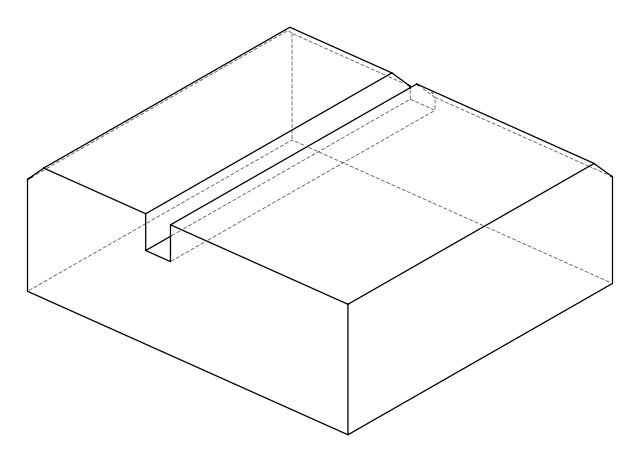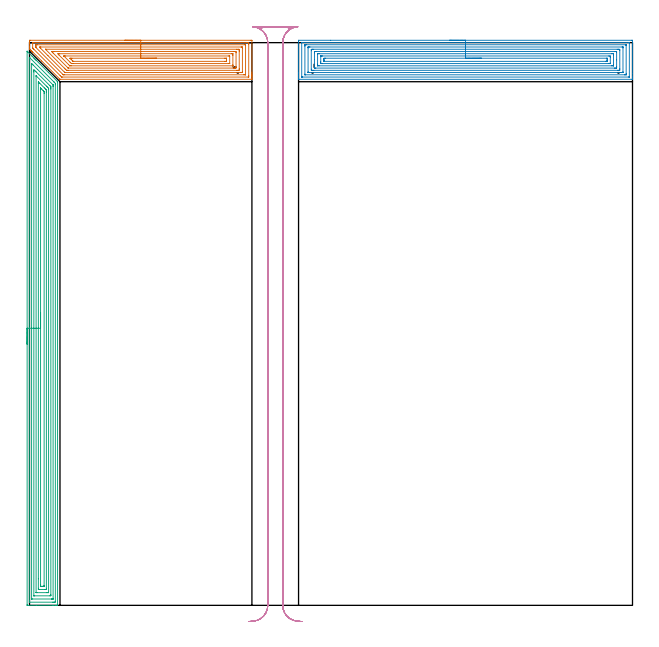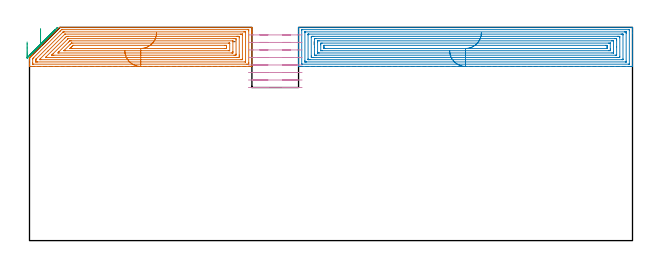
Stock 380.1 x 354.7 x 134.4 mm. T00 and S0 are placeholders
(PLAN: 4 operations, 1 tool changes, 57.7 min)
(1 AREA_MILL | FG_CHAMFER_SURFACE | UGT0205_001 | 9.95 min | 44862 mm3)
(2 AREA_MILL_1 | FG_CHAMFER_SURFACE_1 | UGT0205_001 | 15.55 min | 66196 mm3)
(3 AREA_MILL_2 | FG_CHAMFER_SURFACE_2 | UGT0205_001 | 19.39 min | 62081 mm3)
(4 MILL_RECTANGULAR_SLOT | SLOT_RECTANGULAR | UGT0201_094 | Follow Part, ap 5, ae 75% | 12.86 min | 390245 mm3)
(TOOL UGT0205_001 | Chamfer Mill 20 x 3 x 45 deg. | D20 FL50 Z2)
(TOOL UGT0201_094 | End mill 20 mm | D20 FL38 Z4)
(OP 1 AREA_MILL)
G17 G21 G94 G90
T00 M6
G54
G17 G0 G90 X60.1 Y356.2 S1061 M3
G43 Z144.4 H0
Z119.8
G94 G1 X60.138 Z118.928 F250.
X60.252 Z118.064
X60.441 Z117.212
X60.703 Z116.38
X61.037 Z115.574
X61.44 Z114.8
X61.908 Z114.064
X62.44 Z113.372
X63.029 Z112.729
X63.672 Z112.14
X64.364 Z111.608
X65.1 Z111.14
X65.874 Z110.737
X66.68 Z110.403
X67.512 Z110.141
X68.364 Z109.952
X69.228 Z109.838
X70.1 Z109.8
X139.612
X140.078 Y356.194 Z109.803
X140.19 Y356.191 Z109.806
X140.2 Y356.074 Z109.923
Y336.124 Z129.871
Y335.544 Z130.451
Y334.945 Z131.053
Y334.664 Z131.332
Y334.065 Z131.932
Y333.785 Z132.211
Y333.224 Z132.776
Y332.905 Z133.094
Y332.026 Z133.973
X140.199 Y331.87 Z134.129
X140.19 Y331.606 Z134.393
X140.058 Y331.6 Z134.4
X19.302
X19.205 Y331.604 Z134.39
X19.093 Y331.706 Z134.292
X7.717 Y343.082 Z122.917
X2.06 Y348.738 Z117.258
X1.924 Y348.874 Z117.123
X1.76 Y349.039 Z116.959
X1.62 Y349.178 Z116.818
X1.479 Y349.32 Z116.678
X1.326 Y349.473 Z116.525
X1.18 Y349.617 Z116.378
X1.033 Y349.766 Z116.232
X0.892 Y349.907 Z116.091
X0.741 Y350.057 Z115.938
X0.588 Y350.211 Z115.787
X0.458 Y350.341 Z115.656
X0.301 Y350.497 Z115.498
X0.142 Y350.658 Z115.34
X0.01 Y350.793 Z115.204
X0.004 Y350.853 Z115.145
X0. Y351.138 Z114.861
Y351.695 Z114.304
Y352.256 Z113.739
Y354.296 Z111.702
Y354.895 Z111.1
Y355.475 Z110.52
X0.004 Y355.775 Z110.221
X0.01 Y356.191 Z109.805
X0.162 Y356.194 Z109.803
X0.588 Y356.2 Z109.8
X70.1
Y354.786 Z111.214
X137.049
X137.83 Y354.785 Z111.215
X137.943 Y354.784 Z111.216
X138.173 Y354.779 Z111.221
X138.19 Y354.704 Z111.296
X138.196 Y354.533 Z111.467
X138.199 Y354.015 Z111.985
X138.2 Y353.65 Z112.35
X138.199 Y333.785 Z132.215
X138.198 Y333.421 Z132.579
X138.19 Y333.055 Z132.945
X138.186 Y333.02 Z132.98
X138.17 Y333.019 Z132.981
X138.123 Y333.016 Z132.984
X138.025 Y333.015 Z132.985
X137.83 Y333.014 Z132.986
X20.584 Y333.015 Z132.985
X20.389 Y333.016 Z132.984
X20.292 Y333.019 Z132.981
X20.247 Y333.021 Z132.979
X20.194 Y333.066 Z132.934
X19.466 Y333.785 Z132.215
X19.303 Y333.947 Z132.053
X2.753 Y350.497 Z115.503
X2.37 Y350.882 Z115.118
X2.128 Y351.133 Z114.867
X2.01 Y351.257 Z114.743
X2.007 Y351.377 Z114.623
X2.001 Y351.74 Z114.26
Y354.015 Z111.985
X2.002 Y354.379 Z111.621
X2.01 Y354.745 Z111.255
X2.014 Y354.78 Z111.22
X2.03 Y354.781 Z111.219
X2.077 Y354.784 Z111.216
X2.175 Y354.785 Z111.215
X2.37 Y354.786 Z111.214
X70.1
Y353.372 Z112.628
X135.809 Y353.371 Z112.629
X136.048 Y353.37 Z112.631
X136.127 Y353.368 Z112.632
X136.182 Y353.365 Z112.635
X136.19 Y353.286 Z112.714
X136.196 Y353.136 Z112.864
X136.199 Y352.986 Z113.014
Y334.664 Z131.336
X136.198 Y334.516 Z131.484
X136.192 Y334.464 Z131.536
X136.187 Y334.435 Z131.565
X136.166 Y334.434 Z131.566
X136.048 Y334.432 Z131.568
X135.395 Y334.429 Z131.571
X135.156
X21.976
X21.319 Y334.433 Z131.567
X21.298 Y334.435 Z131.565
X21.251 Y334.46 Z131.54
X21.139 Y334.564 Z131.436
X21.085 Y334.614 Z131.386
X4.152 Y351.548 Z114.452
X4.068 Y351.639 Z114.361
X4.027 Y351.684 Z114.316
X4.01 Y351.72 Z114.28
X4.007 Y351.805 Z114.195
X4.002 Y352.106 Z113.894
X4. Y352.256 Z113.744
Y352.407 Z113.593
X4.001 Y353.136 Z112.864
X4.002 Y353.284 Z112.716
X4.008 Y353.336 Z112.664
X4.013 Y353.365 Z112.635
X4.034 Y353.366 Z112.634
X4.152 Y353.369 Z112.631
X4.805 Y353.371 Z112.629
X5.044 Y353.372 Z112.628
X70.1
Y351.957 Z114.043
X133.374
X133.678 Y351.956 Z114.044
X134.09 Y351.952 Z114.048
X134.179 Y351.951 Z114.049
X134.19 Y351.793 Z114.207
X134.199 Y351.442 Z114.558
X134.2 Y351.377 Z114.623
Y336.423 Z129.577
X134.198 Y336.016 Z129.984
X134.195 Y335.914 Z130.086
X134.19 Y335.864 Z130.136
X134.185 Y335.849 Z130.151
X134.158 Y335.848 Z130.152
X133.96 Y335.845 Z130.155
X133.374 Y335.843 Z130.157
X133.071
X22.564
X22.418 Y335.845 Z130.155
X22.345 Y335.847 Z130.153
X22.313 Y335.849 Z130.151
X22.241 Y335.918 Z130.082
X21.976 Y336.174 Z129.826
X11.67 Y346.479 Z119.521
X6.826 Y351.324 Z114.676
X6.776 Y351.377 Z114.623
X6.245 Y351.95 Z114.05
X6.826 Y351.955 Z114.045
X7.13 Y351.957 Z114.043
X70.1
Y350.543 Z115.457
X130.654
X131.547 Y350.541 Z115.459
X131.592 Y350.539 Z115.461
X132.19 Y350.497 Z115.503
X132.198 Y349.898 Z116.102
X132.199 Y349.617 Z116.383
X132.2 Y349.017 Z116.983
X132.199 Y338.183 Z127.817
X132.196 Y337.586 Z128.414
X132.19 Y337.303 Z128.697
X131.635 Y337.261 Z128.739
X131.592 Y337.259 Z128.741
X130.747 Y337.257 Z128.743
X24.65
X23.802 Y337.26 Z128.74
X23.758 Y337.262 Z128.738
X23.307 Y337.303 Z128.697
X22.867 Y337.734 Z128.266
X22.416 Y338.183 Z127.817
X21.976 Y338.622 Z127.378
X10.391 Y350.209 Z115.791
X10.109 Y350.497 Z115.503
X10.078 Y350.531 Z115.469
X10.204 Y350.538 Z115.462
X10.297 Y350.542 Z115.458
X10.344 Y350.543 Z115.457
X10.391
X70.1
Y349.129 Z116.871
X128.918 Y349.128 Z116.872
X129.415 Y349.127 Z116.873
X129.809 Y349.123 Z116.877
X130.19 Y349.116 Z116.884
X130.195 Y348.738 Z117.262
X130.199 Y348.353 Z117.647
Y339.557 Z126.443
X130.196 Y339.062 Z126.938
X130.193 Y338.684 Z127.316
X129.809 Y338.678 Z127.322
X129.313 Y338.673 Z127.327
X128.918 Y338.672 Z127.328
X128.423 Y338.671 Z127.329
X24.65 Y338.672 Z127.328
X24.518 Y338.673 Z127.327
X24.413 Y338.676 Z127.324
X24.383 Y338.678 Z127.322
X24.363 Y338.694 Z127.306
X24.319 Y338.734 Z127.266
X23.986 Y339.062 Z126.938
X14.847 Y348.201 Z117.799
X14.312 Y348.738 Z117.262
X13.955 Y349.099 Z116.901
X13.941 Y349.122 Z116.878
X13.955 Y349.123 Z116.877
X14.452 Y349.128 Z116.872
X14.847 Y349.129 Z116.871
X15.342
X70.1
Y347.715 Z118.285
X127.281 Y347.714 Z118.286
X128.027 Y347.71 Z118.29
X128.179 Y347.708 Z118.292
X128.19 Y347.7 Z118.3
X128.197 Y347.691 Z118.309
X128.2 Y346.979 Z119.021
Y346.808 Z119.192
Y340.651 Z125.349
X128.197 Y340.48 Z125.52
X128.19 Y340.139 Z125.861
X128.181 Y340.091 Z125.909
X128.166 Y340.09 Z125.91
X128.12 Y340.087 Z125.913
X128.027 Y340.086 Z125.914
X127.881 Y340.085 Z125.915
X26.286 Y340.086 Z125.914
X25.541 Y340.091 Z125.909
X25.436 Y340.092 Z125.908
X25.41 Y340.099 Z125.901
X25.382 Y340.123 Z125.877
X25.325 Y340.176 Z125.824
X25.106 Y340.392 Z125.608
X24.675 Y340.821 Z125.179
X18.519 Y346.979 Z119.021
X18.411 Y347.088 Z118.912
X17.818 Y347.708 Z118.292
X18.411 Y347.713 Z118.287
X18.557 Y347.714 Z118.286
X70.1 Y347.715 Z118.285
Y346.301 Z119.7
X125.353 Y346.3
X126.042 Y346.299 Z119.701
X126.132 Y346.297 Z119.703
X126.148 Y346.294 Z119.706
X126.19 Y346.28 Z119.72
X126.199 Y346.144 Z119.856
Y341.597 Z124.403
X126.197 Y341.544 Z124.456
X126.194 Y341.519 Z124.481
X126.192 Y341.511 Z124.489
X126.168 Y341.507 Z124.493
X125.762 Y341.502 Z124.498
X125.557 Y341.5 Z124.5
X27.323
X26.634 Y341.501 Z124.499
X26.535 Y341.504 Z124.496
X26.486 Y341.506 Z124.494
X26.432 Y341.522 Z124.478
X26.25 Y341.701 Z124.299
X25.541 Y342.406 Z123.594
X21.976 Y345.971 Z120.029
X21.85 Y346.099 Z119.901
X21.729 Y346.228 Z119.772
X21.667 Y346.294 Z119.706
X21.705 Y346.297 Z119.703
X21.774 Y346.299 Z119.701
X21.976 Y346.3 Z119.7
X22.663
X70.1 Y346.301
Y344.886 Z121.114
X123.017
X123.571 Y344.885 Z121.115
X123.912 Y344.883 Z121.117
X124.174 Y344.879 Z121.121
X124.19 Y344.87 Z121.13
X124.194 Y344.834 Z121.166
X124.197 Y344.756 Z121.244
X124.2 Y344.599 Z121.401
X124.199 Y343.46 Z122.54
X124.197 Y343.15 Z122.85
X124.193 Y342.995 Z123.005
X124.19 Y342.924 Z123.076
X124.118 Y342.921 Z123.079
X123.571 Y342.916 Z123.084
X123.233 Y342.914 Z123.086
X27.876
X27.6 Y342.916 Z123.084
X27.532 Y342.918 Z123.082
X27.501 Y342.92 Z123.08
X27.462 Y342.946 Z123.054
X27.323 Y343.077 Z122.923
X26.937 Y343.46 Z122.54
X26.432 Y343.964 Z122.036
X26.057 Y344.34 Z121.66
X25.541 Y344.86 Z121.14
X25.53 Y344.877 Z121.123
X25.541 Y344.879 Z121.121
X25.881 Y344.883 Z121.117
X26.432 Y344.886 Z121.114
X26.77
X70.1
X70.972 Z121.152
X71.836 Z121.266
X72.688 Z121.454
X73.52 Z121.717
X74.326 Z122.051
X75.1 Z122.453
X75.836 Z122.922
X76.528 Z123.453
X77.171 Z124.043
X77.76 Z124.686
X78.292 Z125.378
X78.76 Z126.114
X79.163 Z126.888
X79.497 Z127.694
X79.759 Z128.526
X79.948 Z129.377
X80.062 Z130.242
X80.1 Z131.114
G0 Z144.4
M5
M2
(OP 2 AREA_MILL_1)
G17 G21 G94 G90
T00 M6
G54
G17 G0 G90 X264.85 Y356.2 S1061 M3
G43 Z144.4 H0
Z119.8
G94 G1 X264.888 Z118.928 F250.
X265.002 Z118.064
X265.191 Z117.212
X265.453 Z116.38
X265.787 Z115.574
X266.19 Z114.8
X266.658 Z114.064
X267.19 Z113.372
X267.779 Z112.729
X268.422 Z112.14
X269.114 Z111.608
X269.85 Z111.14
X270.624 Z110.737
X271.43 Z110.403
X272.262 Z110.141
X273.114 Z109.952
X273.978 Z109.838
X274.85 Z109.8
X379.47
X379.936 Y356.196 Z109.802
X380.09 Y356.192 Z109.806
X380.1 Y356.035 Z109.963
Y335.284 Z130.712
Y332.905 Z133.09
Y331.947 Z134.052
X380.09 Y331.602 Z134.389
X379.917 Y331.6 Z134.4
X169.783
X169.61 Y331.603 Z134.389
X169.6 Y331.948 Z134.052
Y332.186 Z133.813
Y332.905 Z133.09
Y334.144 Z131.853
Y335.544 Z130.452
Y355.775 Z110.223
X169.602 Y356.037 Z109.961
X169.61 Y356.192 Z109.806
X169.767 Y356.199 Z109.799
X189.846 Y356.2 Z109.8
X274.85
Y354.786 Z111.214
X377.793
X378.052 Y354.783 Z111.217
X378.083 Y354.781 Z111.219
X378.09 Y354.779 Z111.221
X378.094 Y354.77 Z111.23
X378.098 Y354.733 Z111.267
X378.1 Y354.698 Z111.302
Y354.484 Z111.516
X378.099 Y333.236 Z132.764
X378.097 Y333.127 Z132.873
X378.092 Y333.054 Z132.946
X378.088 Y333.021 Z132.979
X377.571 Y333.015 Z132.985
X171.907 Y333.014 Z132.986
X171.648 Y333.017 Z132.983
X171.617 Y333.019 Z132.981
X171.61 Y333.021 Z132.979
X171.606 Y333.03 Z132.97
X171.602 Y333.067 Z132.933
X171.601 Y333.102 Z132.898
X171.6 Y333.316 Z132.684
X171.601 Y354.564 Z111.436
X171.603 Y354.673 Z111.327
X171.608 Y354.746 Z111.254
X171.612 Y354.779 Z111.221
X172.129 Y354.786 Z111.214
X274.85
Y353.372 Z112.628
X375.893 Y353.371 Z112.629
X375.973
X376.037 Y353.368 Z112.632
X376.077 Y353.365 Z112.635
X376.09 Y353.361 Z112.639
X376.092 Y353.338 Z112.662
X376.097 Y353.136 Z112.864
X376.1 Y352.933 Z113.067
Y335.341 Z130.659
X376.098 Y334.664 Z131.336
X376.095 Y334.466 Z131.534
X376.09 Y334.438 Z131.562
X376.071 Y334.435 Z131.565
X376.013 Y334.432 Z131.568
X375.893 Y334.43 Z131.57
X375.239 Y334.429 Z131.571
X374.999 Y334.428 Z131.572
X173.807 Y334.429 Z131.571
X173.727
X173.663 Y334.432 Z131.568
X173.623 Y334.435 Z131.565
X173.61 Y334.439 Z131.561
X173.608 Y334.462 Z131.538
X173.603 Y334.664 Z131.336
X173.6 Y334.867 Z131.133
Y352.459 Z113.541
X173.602 Y353.136 Z112.864
X173.605 Y353.334 Z112.666
X173.61 Y353.362 Z112.638
X173.629 Y353.365 Z112.635
X173.687 Y353.368 Z112.632
X173.807 Y353.37 Z112.63
X174.461 Y353.372 Z112.628
X174.701
X274.85
Y351.957 Z114.043
X373.515
X373.953 Y351.955 Z114.045
X374.041 Y351.953 Z114.047
X374.079 Y351.951 Z114.049
X374.09 Y351.945 Z114.055
X374.093 Y351.922 Z114.078
X374.096 Y351.814 Z114.186
X374.1 Y351.382 Z114.618
Y336.429 Z129.571
X374.096 Y335.986 Z130.014
X374.092 Y335.877 Z130.123
X374.091 Y335.855 Z130.145
X374.068 Y335.85 Z130.15
X373.998 Y335.847 Z130.153
X373.8 Y335.844 Z130.156
X373.211 Y335.843 Z130.157
X372.907
X176.185
X175.747 Y335.845 Z130.155
X175.659 Y335.847 Z130.153
X175.621 Y335.849 Z130.151
X175.61 Y335.855 Z130.145
X175.607 Y335.879 Z130.121
X175.604 Y335.986 Z130.014
X175.6 Y336.418 Z129.582
Y351.372 Z114.628
X175.604 Y351.814 Z114.186
X175.607 Y351.923 Z114.077
X175.609 Y351.945 Z114.055
X175.632 Y351.95 Z114.05
X175.702 Y351.953 Z114.047
X175.9 Y351.956 Z114.044
X176.489 Y351.957 Z114.043
X176.793
X274.85
Y350.543 Z115.457
X370.481
X371.378 Y350.541 Z115.459
X371.423 Y350.539 Z115.461
X372.09 Y350.497 Z115.503
X372.099 Y349.832 Z116.168
Y338.183 Z127.817
X372.096 Y337.52 Z128.48
X372.09 Y337.303 Z128.697
X371.466 Y337.26 Z128.74
X371.423 Y337.259 Z128.741
X370.575 Y337.257 Z128.743
X179.219
X178.322 Y337.259 Z128.741
X178.277 Y337.261 Z128.739
X177.61 Y337.303 Z128.697
X177.601 Y337.968 Z128.032
Y349.617 Z116.383
X177.604 Y350.28 Z115.72
X177.61 Y350.497 Z115.503
X178.234 Y350.54 Z115.46
X178.277 Y350.541 Z115.459
X179.125 Y350.543 Z115.457
X274.85
Y349.129 Z116.871
X369.237
X369.634 Y349.127 Z116.873
X370.031 Y349.124 Z116.876
X370.077 Y349.122 Z116.878
X370.09 Y349.093 Z116.907
X370.095 Y349.013 Z116.987
X370.099 Y348.891 Z117.109
X370.1 Y343.882 Z122.118
Y339.484 Z126.516
X370.098 Y339.062 Z126.938
X370.095 Y338.833 Z127.167
X370.09 Y338.719 Z127.281
X370.08 Y338.678 Z127.322
X370.027 Y338.675 Z127.325
X369.634 Y338.673 Z127.327
X369.137 Y338.671 Z127.329
X368.74
X180.463
X180.066 Y338.673 Z127.327
X179.669 Y338.676 Z127.324
X179.623 Y338.678 Z127.322
X179.61 Y338.707 Z127.293
X179.605 Y338.787 Z127.213
X179.601 Y338.91 Z127.09
X179.6 Y344.129 Z121.871
Y348.316 Z117.684
X179.602 Y348.738 Z117.262
X179.605 Y348.967 Z117.033
X179.61 Y349.081 Z116.919
X179.62 Y349.122 Z116.878
X179.673 Y349.125 Z116.875
X180.066 Y349.128 Z116.872
X180.563 Y349.129 Z116.871
X180.96
X274.85
Y347.715 Z118.285
X367.098 Y347.714 Z118.286
X367.846 Y347.71 Z118.29
X367.999 Y347.708 Z118.292
X368.091 Y347.698 Z118.302
X368.093 Y347.676 Z118.324
X368.098 Y347.61 Z118.39
X368.1 Y346.979 Z119.021
Y346.729 Z119.271
Y340.572 Z125.428
X368.097 Y340.321 Z125.679
X368.093 Y340.155 Z125.845
X368.09 Y340.098 Z125.902
X368.076 Y340.092 Z125.908
X368.032 Y340.09 Z125.91
X367.846 Y340.087 Z125.913
X367.7 Y340.086 Z125.914
X366.952 Y340.085 Z125.915
X182.602 Y340.086 Z125.914
X181.854 Y340.09 Z125.91
X181.701 Y340.092 Z125.908
X181.609 Y340.102 Z125.898
X181.607 Y340.124 Z125.876
X181.602 Y340.19 Z125.81
X181.6 Y340.821 Z125.179
Y341.072 Z124.928
Y347.228 Z118.772
X181.603 Y347.479 Z118.521
X181.607 Y347.645 Z118.355
X181.61 Y347.702 Z118.298
X181.624 Y347.708 Z118.292
X181.668 Y347.71 Z118.29
X181.854 Y347.713 Z118.287
X182. Y347.714 Z118.286
X182.748 Y347.715 Z118.285
X274.85
Y346.301 Z119.7
X365.163 Y346.3
X365.857 Y346.296 Z119.704
X366.057 Y346.293 Z119.707
X366.092 Y346.099 Z119.901
X366.097 Y346.06 Z119.94
X366.1 Y345.219 Z120.781
Y341.701 Z124.299
Y341.659 Z124.341
X366.098 Y341.617 Z124.383
X366.091 Y341.534 Z124.466
X366.086 Y341.505 Z124.495
X366.081 Y341.503 Z124.497
X366.057 Y341.502 Z124.498
X365.368 Y341.5 Z124.5
X365.163
X184.537
X183.843 Y341.504 Z124.496
X183.643 Y341.507 Z124.493
X183.608 Y341.701 Z124.299
X183.603 Y341.74 Z124.26
X183.6 Y342.581 Z123.419
Y346.099 Z119.901
Y346.141 Z119.859
X183.602 Y346.183 Z119.817
X183.609 Y346.266 Z119.734
X183.614 Y346.295 Z119.705
X183.619 Y346.297 Z119.703
X183.643 Y346.298 Z119.702
X184.332 Y346.3 Z119.7
X184.537
X274.85 Y346.301
Y344.886 Z121.114
X363.714
X364.038 Y344.884 Z121.116
X364.072 Y344.883 Z121.117
X364.089 Y344.88 Z121.12
X364.092 Y344.857 Z121.143
X364.097 Y344.741 Z121.259
X364.1 Y344.506 Z121.494
Y344.34 Z121.66
Y343.627 Z122.373
X364.099 Y343.46 Z122.54
X364.094 Y343.104 Z122.896
X364.09 Y342.932 Z123.068
X363.924 Y342.92 Z123.08
X363.375 Y342.916 Z123.084
X363.036 Y342.914 Z123.086
X185.986
X185.662 Y342.916 Z123.084
X185.628 Y342.918 Z123.082
X185.611 Y342.92 Z123.08
X185.608 Y342.943 Z123.057
X185.603 Y343.059 Z122.941
X185.6 Y343.294 Z122.706
Y343.46 Z122.54
Y344.173 Z121.827
X185.601 Y344.34 Z121.66
X185.606 Y344.696 Z121.304
X185.61 Y344.868 Z121.132
X185.776 Y344.88 Z121.12
X186.325 Y344.884 Z121.116
X186.664 Y344.886 Z121.114
X274.85
X275.722 Z121.152
X276.586 Z121.266
X277.438 Z121.454
X278.27 Z121.717
X279.076 Z122.051
X279.85 Z122.453
X280.586 Z122.922
X281.278 Z123.453
X281.921 Z124.043
X282.51 Z124.686
X283.042 Z125.378
X283.51 Z126.114
X283.913 Z126.888
X284.247 Z127.694
X284.509 Z128.526
X284.698 Z129.377
X284.812 Z130.242
X284.85 Z131.114
G0 Z144.4
M5
M2
(OP 3 AREA_MILL_2)
G17 G21 G94 G90
T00 M6
G54
G17 G0 G90 X-1.5 Y164.65 S1061 M3
G43 Z144.4 H0
Z125.2
G94 G1 Y164.688 Z124.328 F250.
Y164.802 Z123.464
Y164.991 Z122.612
Y165.253 Z121.78
Y165.587 Z120.974
Y165.99 Z120.2
Y166.458 Z119.464
Y166.99 Z118.772
Y167.579 Z118.129
Y168.222 Z117.54
Y168.914 Z117.009
Y169.65 Z116.54
Y170.424 Z116.137
Y171.23 Z115.803
Y172.062 Z115.541
Y172.914 Z115.352
Y173.778 Z115.238
Y174.65 Z115.2
X-1.499 Y349.288 Z115.199
X-1.496 Y349.289 Z115.202
X-1.489 Y349.288 Z115.209
X-1.11 Y348.91 Z115.589
X1.62 Y346.18 Z118.32
X1.96 Y345.842 Z118.656
X2.454 Y345.346 Z119.154
X2.678 Y345.123 Z119.376
X2.837 Y344.965 Z119.532
X2.992 Y344.81 Z119.689
X3.124 Y344.677 Z119.822
X3.276 Y344.526 Z119.971
X3.423 Y344.378 Z120.12
X3.57 Y344.231 Z120.268
X3.715 Y344.088 Z120.41
X3.854 Y343.947 Z120.551
X4.017 Y343.785 Z120.714
X4.153 Y343.649 Z120.849
X11.971 Y335.829 Z128.671
X17.404 Y330.397 Z134.102
X17.599 Y330.2 Z134.296
X17.697 Y330.095 Z134.389
X17.7 Y329.95 Z134.4
Y0.16
X17.698 Y0.01 Z134.388
X17.562 Y0.003 Z134.254
X17.419 Y0. Z134.119
X17.063 Z133.762
X16.432 Z133.127
X15.24 Z131.937
X14.678 Z131.372
X4.294 Z120.991
X-1.11 Z115.588
X-1.394 Y0.003 Z115.304
X-1.492 Y0.01 Z115.205
X-1.499 Y0.11 Z115.199
X-1.5 Y0.607 Z115.2
Y174.65
X-0.086 Z116.614
X-0.085 Y345.123 Z116.615
X-0.082 Y345.354 Z116.618
X-0.08 Y345.409 Z116.62
X-0.078 Y345.416 Z116.622
X-0.061 Y345.403 Z116.639
X-0.011 Y345.357 Z116.689
X0.227 Y345.123 Z116.927
X15.4 Y329.95 Z132.1
X15.555 Y329.793 Z132.255
X16.279 Y329.058 Z132.979
X16.285 Y328.316 Z132.985
Y328.165
Y2.542
X16.284 Y2.392 Z132.984
X16.279 Y2.03 Z132.979
X15.931 Y2.009 Z132.631
X15.555 Y2.003 Z132.255
X15.063 Y2. Z131.763
X14.678 Z131.378
X0.152 Z116.852
X-0.018 Y2.003 Z116.682
X-0.047 Y2.005 Z116.653
X-0.073 Y2.009 Z116.627
X-0.079 Y2.044 Z116.621
X-0.083 Y2.24 Z116.617
X-0.085 Y2.392 Z116.615
X-0.086 Y3.135 Z116.614
Y174.65
X1.328 Z118.028
X1.329 Y340.857 Z118.029
X1.332 Y341.553 Z118.032
X1.333 Y341.554 Z118.033
X1.343 Y341.553 Z118.043
X1.522 Y341.377 Z118.222
X2.24 Y340.661 Z118.94
X5.131 Y337.77 Z121.831
X14.678 Y328.222 Z131.378
X14.734 Y328.165 Z131.434
X14.791 Y328.1 Z131.491
X14.865 Y328.013 Z131.565
X14.867 Y327.974 Z131.567
X14.871 Y327.273 Z131.571
Y327.076
Y4.177
X14.869 Y4.078 Z131.569
X14.867 Y4.03 Z131.567
X14.865 Y4.013 Z131.565
X14.845 Y4.007 Z131.545
X14.678 Y4.004 Z131.378
X13.975 Y4. Z130.675
X13.801 Z130.501
X1.695 Y4.001 Z118.395
X1.522 Y4.003 Z118.222
X1.349 Y4.01 Z118.049
X1.335 Y4.012 Z118.035
X1.333 Y4.025 Z118.033
X1.33 Y4.059 Z118.03
X1.329 Y4.111 Z118.029
Y4.177
X1.328 Y174.65 Z118.028
X2.743 Z119.443
Y336.198
X2.744 Y336.74 Z119.444
X2.745 Y337.091 Z119.445
X2.75 Y337.626 Z119.45
X3.276 Y337.166 Z119.976
X3.358 Y337.091 Z120.058
X4.153 Y336.298 Z120.853
X12.924 Y327.526 Z129.624
X13.176 Y327.273 Z129.876
X13.436 Y327.003 Z130.136
X13.45 Y326.865 Z130.15
X13.454 Y326.734 Z130.154
X13.456 Y326.38 Z130.156
X13.457 Y325.838 Z130.157
Y325.488
X13.456 Y6.854 Z130.156
X13.454 Y6.315 Z130.154
X13.45 Y6.131 Z130.15
X13.442 Y6.01 Z130.142
X12.886 Y6. Z129.586
X3.238 Z119.938
X2.858 Y6.006 Z119.558
X2.763 Y6.01 Z119.463
X2.749 Y6.013 Z119.449
X2.747 Y6.027 Z119.447
X2.744 Y6.059 Z119.444
X2.743 Y6.131 Z119.443
Y174.65
X4.157 Z120.857
Y333.517
X4.163 Y333.738 Z120.863
X4.166 Y333.825 Z120.866
X4.221 Y333.775 Z120.921
X4.281 Y333.718 Z120.981
X4.481 Y333.52 Z121.181
X10.729 Y327.273 Z127.429
X11.17 Y326.83 Z127.87
X11.611 Y326.38 Z128.311
X12.036 Y325.931 Z128.736
X12.043 Y325.492 Z128.743
X12.042 Y8.195 Z128.742
X12.041 Y8.084 Z128.741
X12.039 Y8.03 Z128.739
X12.037 Y8.011 Z128.737
X12.007 Y8.009 Z128.707
X11.796 Y8.002 Z128.496
X11.17 Y8. Z127.87
X10.921 Z127.621
X4.781 Z121.481
X4.293 Y8.005 Z120.993
X4.181 Y8.009 Z120.881
X4.163 Y8.011 Z120.863
X4.162 Y8.03 Z120.862
X4.159 Y8.084 Z120.859
X4.158 Y8.195 Z120.858
X4.157 Y174.65 Z120.857
X5.571 Z122.271
Y329.058
X5.572 Y329.399 Z122.272
X5.576 Y329.95 Z122.276
X5.577 Y329.959 Z122.277
X5.596 Y329.95 Z122.296
X5.907 Y329.643 Z122.607
X6.495 Y329.058 Z123.195
X9.416 Y326.137 Z126.116
X10.064 Y325.488 Z126.764
X10.293 Y325.256 Z126.993
X10.615 Y324.925 Z127.315
X10.622 Y324.595 Z127.322
X10.626 Y324.256 Z127.326
X10.628 Y323.703 Z127.328
X10.629 Y323.361 Z127.329
X10.628 Y10.424 Z127.328
X10.627 Y10.084 Z127.327
X10.624 Y10.035 Z127.324
X10.622 Y10.013 Z127.322
X10.605 Y10.01 Z127.305
X10.501 Y10.005 Z127.201
X10.293 Y10.002 Z126.993
X9.833 Y10. Z126.533
X6.324 Z123.024
X5.907 Y10.001 Z122.607
X5.768 Y10.002 Z122.468
X5.657 Y10.006 Z122.357
X5.589 Y10.01 Z122.289
X5.578 Y10.083 Z122.278
X5.574 Y10.424 Z122.274
X5.572 Y10.765 Z122.272
X5.571 Y16.752 Z122.271
Y174.65
X6.985 Z123.685
X6.986 Y325.488 Z123.686
X6.988 Y326.033 Z123.688
X6.99 Y326.092 Z123.69
X6.991 Y326.098 Z123.691
X7.001 Y326.091 Z123.701
X7.048 Y326.05 Z123.748
X7.234 Y325.868 Z123.934
X7.615 Y325.488 Z124.315
X8.539 Y324.564 Z125.239
X8.964 Y324.135 Z125.664
X9.179 Y323.915 Z125.879
X9.203 Y323.888 Z125.903
X9.208 Y323.86 Z125.908
X9.211 Y323.801 Z125.911
X9.213 Y323.703 Z125.913
X9.215 Y323.015 Z125.915
Y322.81
X9.214 Y12.414 Z125.914
X9.213 Y12.209 Z125.913
X9.21 Y12.038 Z125.91
X9.208 Y12.022 Z125.908
X9.195 Y12.01 Z125.895
X9.087 Y12.005 Z125.787
X8.95 Y12.002 Z125.65
X8.744 Y12. Z125.444
X8.539 Z125.239
X7.867 Z124.567
X6.99 Y12.001 Z123.69
X6.988 Y12.002 Z123.688
X6.987 Y12.003 Z123.687
X6.985 Y13.102 Z123.685
Y174.65
Y175.522 Z123.723
Y176.387 Z123.837
Y177.238 Z124.026
Y178.07 Z124.288
Y178.876 Z124.622
Y179.65 Z125.025
Y180.386 Z125.494
Y181.078 Z126.025
Y181.721 Z126.614
Y182.31 Z127.257
Y182.842 Z127.95
Y183.31 Z128.685
Y183.713 Z129.459
Y184.047 Z130.265
Y184.309 Z131.097
Y184.498 Z131.949
Y184.612 Z132.814
Y184.65 Z133.685
G0 Z144.4
M5
M2
(OP 4 MILL_RECTANGULAR_SLOT)
G17 G21 G94 G90
T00 M6
G54
G17 G0 G90 X171.817 Y-10.202 S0 M3
G43 Z144.4 H0
Z129.662
G94 G1 X168.826 Y-9.97 F250.
G2 X159.6 Y0. R10. F500.
G1 Y354.7
G2 X164.6 Y363.36 R10.
G3 X159.616 Y364.7 R10.
G1 X150.184
G3 X145.2 Y363.36 R10.
G2 X150.2 Y354.7 R10.
G1 Y0.
G2 X140.974 Y-9.97 R10.
G1 X137.983 Y-10.202 F250.
G0 X171.817 Z124.925
G1 X168.826 Y-9.97
G2 X159.6 Y0. R10. F500.
G1 Y354.7
G2 X164.6 Y363.36 R10.
G3 X159.616 Y364.7 R10.
G1 X150.184
G3 X145.2 Y363.36 R10.
G2 X150.2 Y354.7 R10.
G1 Y0.
G2 X140.974 Y-9.97 R10.
G1 X137.983 Y-10.202 F250.
G0 X171.817 Z120.187
G1 X168.826 Y-9.97
G2 X159.6 Y0. R10. F500.
G1 Y354.7
G2 X164.6 Y363.36 R10.
G3 X159.615 Y364.7 R10.
G1 X150.185
G3 X145.2 Y363.36 R10.
G2 X150.2 Y354.7 R10.
G1 Y0.
G2 X140.974 Y-9.97 R10.
G1 X137.983 Y-10.202 F250.
G0 X171.817 Z115.45
G1 X168.826 Y-9.97
G2 X159.6 Y0. R10. F500.
G1 Y354.7
G2 X166.064 Y364.054 R10.
G1 X166.074 Y364.082
G3 X162.629 Y364.7 R10.
G1 X147.194
G3 X143.737 Y364.078 R10.
G1 X143.748 Y364.05
G2 X150.2 Y354.7 R10.
G1 Y0.
G2 X140.974 Y-9.97 R10.
G1 X137.983 Y-10.202 F250.
G0 X171.817 Z110.712
G1 X168.826 Y-9.97
G2 X159.6 Y0. R10. F500.
G1 Y354.7
G2 X168.455 Y364.634 R10.
G1 X168.458 Y364.664
G3 X167.627 Y364.7 R10.
G1 X142.072
G3 X141.3 Y364.669 R10.
G1 X141.302 Y364.639
G2 X150.2 Y354.7 R10.
G1 Y0.
G2 X140.974 Y-9.97 R10.
G1 X137.983 Y-10.202 F250.
G0 X171.817 Z105.975
G1 X168.826 Y-9.97
G2 X159.6 Y0. R10. F500.
G1 Y354.7
G2 X169.153 Y364.69 R10.
G1 X140.647
G2 X150.2 Y354.7 R10.
G1 Y0.
G2 X140.974 Y-9.97 R10.
G1 X137.983 Y-10.202 F250.
G0 X171.817 Z101.237
G1 X168.826 Y-9.97
G2 X159.6 Y0. R10. F500.
G1 Y354.7
G2 X169.153 Y364.69 R10.
G1 X140.647
G2 X150.2 Y354.7 R10.
G1 Y0.
G2 X140.974 Y-9.97 R10.
G1 X137.983 Y-10.202 F250.
G0 X171.817 Z96.5
G1 X168.826 Y-9.97
G2 X159.6 Y0. R10. F500.
G1 Y354.7
G2 X169.153 Y364.69 R10.
G1 X140.647
G2 X150.2 Y354.7 R10.
G1 Y0.
G2 X140.974 Y-9.97 R10.
G1 X137.983 Y-10.202 F250.
G0 Z144.4
M5
M2
